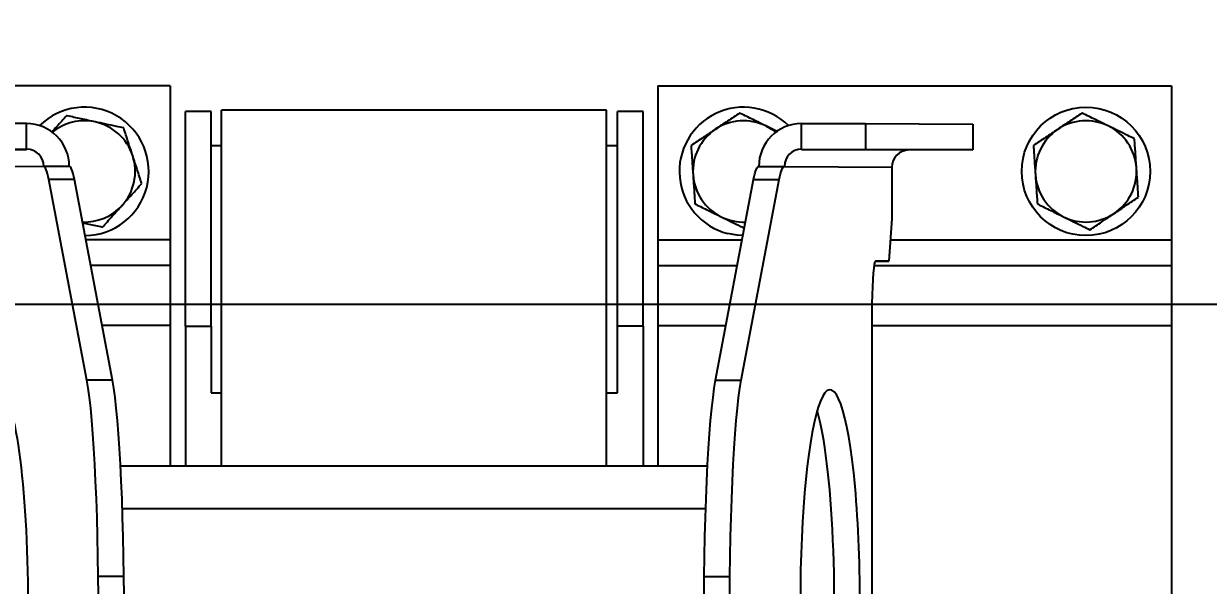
# Model space of a CAD drawing. Header units: millimetres. Extents: x -939 to 77961, y -54291 to 1503.
# Drawn here: x 12853.8 to 13130.6, y -10140 to -10008.8 of the extents above; entities that cross this region are included whole.
import ezdxf

# ---------------------------------------------------------------- set-up
doc = ezdxf.new("R2010")
doc.units = ezdxf.units.MM
doc.layers.add('01-Dimension', color=4, linetype='Continuous')
doc.styles.add('GreenexSolar', font='gbeitc.shx', dxfattribs={"width": 0.8, "height": 563.571429})
doc.dimstyles.new('GreenexSolar', dxfattribs={"dimtxt": 3, "dimasz": 1, "dimexe": 0.18, "dimexo": 0.0625, "dimgap": 0.09, "dimtad": 1, "dimtih": 1, "dimtoh": 1, "dimdec": 0, "dimzin": 0, "dimdsep": 46, "dimtxsty": 'GreenexSolar', "dimblk": 'ARCHTICK', "dimcen": 0.09, "dimclrd": 4, "dimclre": 4, "dimclrt": 3, "dimadec": 0, "dimazin": 0, "dimtfac": 1, "dimtdec": 4, "dimtofl": 0, "dimtmove": 0, "dimatfit": 3, "dimfxl": 1, "dimtolj": 1, "dimtzin": 0, "dimarcsym": 0})

# ---------------------------------------------------------------- blocks, each defined once
blk = doc.blocks.new('*U104')
at = {"color": 7, "linetype": 'Continuous', "lineweight": 25}
for p, q in [((-57, 121), (-177, 121)), ((-57, 121), (-57, 85)), ((57, 121), (57, 85)), ((57, 121), (177, 121)), ((177, 121), (177, 85)), ((-47.44, 115), (-53.44, 115)), ((-53.44, 64.81), (-53.44, 115)), ((-47.44, 64.81), (-47.44, 115)), ((45, 115.3), (-45, 115.3)), ((-45, 32.23), (-45, 115.3)), ((45, 32.23), (45, 115.3)), ((53.56, 115), (47.56, 115)), ((47.56, 64.81), (47.56, 115)), ((53.56, 64.81), (53.56, 115)), ((-90.54, 112.15), (-105.5, 112.15)), ((-90.54, 106.15), (-90.54, 112.15)), ((84.99, 110.26), (82.21, 111.63)), ((90.54, 112.15), (105.5, 112.15)), ((90.54, 106.15), (90.54, 112.15)), ((105.5, 112.15), (105.5, 106.15)), ((105.5, 112.15), (130.61, 112)), ((130.61, 112), (130.61, 106)), ((-115.65, 106), (-90.54, 106.15)), ((-90.54, 106.15), (-105.5, 106.15)), ((-45, 107), (-47.44, 107)), ((47.56, 107), (45, 107)), ((115.65, 106), (90.54, 106.15)), ((90.54, 106.15), (105.5, 106.15)), ((105.5, 106.15), (130.61, 106)), ((130.61, 106), (115.65, 106)), ((-86.55, 102.15), (-111.66, 102)), ((-80.56, 102.15), (-86.55, 102.15)), ((80.56, 102.15), (86.55, 102.15)), ((86.55, 102.15), (111.66, 102)), ((111.66, 102), (111.66, 90)), ((-76.46, 52.22), (-85.34, 99.08)), ((-79.35, 99.08), (-85.34, 99.08)), ((-70.47, 52.22), (-79.35, 99.08)), ((70.47, 52.22), (79.35, 99.08)), ((76.46, 52.22), (85.34, 99.08)), ((79.35, 99.08), (85.34, 99.08)), ((111.66, 90), (110.96, 80)), ((-57, 85), (-57, 79)), ((57, 85), (57, 79)), ((177, 85), (177, 79)), ((-57, 79), (-75.55, 79)), ((-57, 79), (-57, 65)), ((57, 79), (57, 65)), ((57, 79), (75.55, 79)), ((107.48, 79), (177, 79)), ((107.77, 80), (110.96, 80)), ((110.96, 80), (107.82, 80.02)), ((177, 79), (177, 65)), ((106.99, 68.03), (106.99, -67.97)), ((-57, 65), (-57, 32.23)), ((-53.44, 64.81), (-47.44, 64.81)), ((-53.44, 64.81), (-53.44, 32.23)), ((-47.44, 64.81), (-47.44, 49.23)), ((53.56, 64.81), (47.56, 64.81)), ((47.56, 49.23), (47.56, 64.81)), ((53.56, 64.81), (53.56, 32.23)), ((57, 65), (57, 32.23)), ((177, 65), (177, -65)), ((-70.47, 52.22), (-76.46, 52.22)), ((70.47, 52.22), (76.46, 52.22)), ((-47.44, 49.23), (-45, 49.23)), ((45, 49.23), (47.56, 49.23)), ((-68.59, 32.23), (68.59, 32.23)), ((-73.31, -32.46), (-73.78, 6.35)), ((-67.8, 6.35), (-73.78, 6.35)), ((-67.32, -32.46), (-67.8, 6.35)), ((67.32, -32.46), (67.8, 6.35)), ((67.8, 6.35), (73.78, 6.35)), ((73.31, -32.46), (73.78, 6.35))]:
    blk.add_line(p, q, dxfattribs=at)
at = {"color": 8, "linetype": 'Continuous', "lineweight": 25}
for p, q in [((-57, 85), (-76.69, 85)), ((57, 85), (76.69, 85)), ((111.31, 85), (177, 85)), ((-57, 65), (-72.9, 65)), ((57, 65), (72.9, 65)), ((106.99, 65), (177, 65)), ((-68.16, 22.23), (68.16, 22.23))]:
    blk.add_line(p, q, dxfattribs=at)
at = {"color": 7, "linetype": 'Continuous', "lineweight": 25, "flags": 128}
for points in [[(82.21, 111.63), (83.55, 110.85), (84.53, 110.13)], [(-85.34, 99.08), (-85.49, 99.79), (-85.63, 100.42), (-85.78, 100.95), (-85.93, 101.38), (-86.09, 101.72), (-86.24, 101.96), (-86.39, 102.11), (-86.55, 102.15)], [(-79.35, 99.08), (-79.5, 99.79), (-79.65, 100.42), (-79.8, 100.95), (-79.95, 101.38), (-80.1, 101.72), (-80.25, 101.96), (-80.41, 102.11), (-80.56, 102.15)], [(79.35, 99.08), (79.5, 99.79), (79.65, 100.42), (79.8, 100.95), (79.95, 101.38), (80.1, 101.72), (80.25, 101.96), (80.41, 102.11), (80.56, 102.15)], [(85.34, 99.08), (85.49, 99.79), (85.63, 100.42), (85.78, 100.95), (85.93, 101.38), (86.09, 101.72), (86.24, 101.96), (86.39, 102.11), (86.55, 102.15)], [(76.88, 86), (75.5, 86.07), (73.24, 86.48)], [(107.82, 80.02), (107.68, 79.84), (107.54, 79.3), (107.4, 78.41), (107.28, 77.22), (107.18, 75.74), (107.1, 74.02), (107.04, 72.13), (107, 70.11), (106.99, 68.03)], [(-73.78, 6.35), (-73.86, 11.06), (-73.95, 15.66), (-74.08, 20.14), (-74.22, 24.46), (-74.4, 28.6), (-74.59, 32.53), (-74.81, 36.22), (-75.04, 39.65), (-75.29, 42.8), (-75.56, 45.65), (-75.85, 48.18), (-76.15, 50.38), (-76.46, 52.22)], [(-67.8, 6.35), (-67.87, 11.06), (-67.97, 15.66), (-68.09, 20.14), (-68.24, 24.46), (-68.41, 28.6), (-68.6, 32.53), (-68.82, 36.22), (-69.06, 39.65), (-69.31, 42.8), (-69.58, 45.65), (-69.86, 48.18), (-70.16, 50.38), (-70.47, 52.22)], [(67.8, 6.35), (67.87, 11.06), (67.97, 15.66), (68.09, 20.14), (68.24, 24.46), (68.41, 28.6), (68.6, 32.53), (68.82, 36.22), (69.06, 39.65), (69.31, 42.8), (69.58, 45.65), (69.86, 48.18), (70.16, 50.38), (70.47, 52.22)], [(73.78, 6.35), (73.86, 11.06), (73.95, 15.66), (74.08, 20.14), (74.22, 24.46), (74.4, 28.6), (74.59, 32.53), (74.81, 36.22), (75.04, 39.65), (75.29, 42.8), (75.56, 45.65), (75.85, 48.18), (76.15, 50.38), (76.46, 52.22)]]:
    blk.add_lwpolyline(points, dxfattribs=at)
at = {"color": 7, "linetype": 'Continuous', "lineweight": 25}
blk.add_circle((157, 101), 15, dxfattribs=at)
for centre, radius, start, end in [((-77, 101), 15, 270.9526, 134.5611), ((77, 101), 15, 45.4389, 255.4897), ((-90.55, 102.17), 9.99, 359.9305, 89.928), ((-77, 101), 11.84, 77.9329, 129.4822), ((-77, 101), 11.83, 17.9329, 77.9329), ((77, 101), 11.83, 123.875, 183.875), ((77, 101), 11.83, 63.875, 123.875), ((90.55, 102.17), 9.99, 90.072, 180.0695), ((157, 101), 11.83, 123.875, 183.875), ((157, 101), 11.83, 63.875, 123.875), ((157, 101), 11.83, 3.875, 63.875), ((-90.54, 102.16), 4, 359.9305, 89.928), ((90.54, 102.16), 4, 90.072, 180.0695), ((115.65, 102), 4, 90.072, 180.0695), ((-77, 101), 11.84, 317.9329, 17.9329), ((77, 101), 11.83, 183.875, 243.875), ((157, 101), 11.83, 183.875, 243.875), ((157, 101), 11.83, 303.875, 3.875), ((-77, 101), 11.84, 267.6873, 317.9329), ((77, 101), 11.84, 243.875, 272.3127), ((157, 101), 11.83, 243.875, 303.875)]:
    blk.add_arc(centre, radius, start, end, dxfattribs=at)
for centre, start_param, end_param in [((97.22, 0), 4.130143, 7.853085), ((91.23, 0), 4.187777, 5.839764)]:
    blk.add_ellipse(centre, major_axis=(-0.01, 50), ratio=0.139513, start_param=start_param, end_param=end_param, dxfattribs=at)
blk.add_ellipse((-97.22, 0), major_axis=(0.01, 50), ratio=0.139513, dxfattribs=at)
for points, knots in [([(-81.21, 114), (-81.96, 113.17), (-83.13, 111.87), (-84.31, 110.56), (-84.73, 110.1)], [0, 0, 0, 0, 0.64661, 1, 1, 1, 1]), ([(-74.53, 112.57), (-75.61, 112.81), (-77.79, 113.27), (-80.01, 113.75), (-81.15, 113.99), (-81.21, 114)], [0, 0, 0, 0, 0.484448, 0.973031, 1, 1, 1, 1]), ([(76.08, 114.63), (75.14, 114.01), (73.26, 112.75), (71.36, 111.47), (70.4, 110.83)], [0, 0, 0, 0, 0.4981128, 1, 1, 1, 1]), ([(82.21, 111.63), (81.21, 112.11), (79.21, 113.1), (77.17, 114.1), (76.13, 114.61), (76.08, 114.63)], [0, 0, 0, 0, 0.484448, 0.973031, 1, 1, 1, 1]), ([(156.08, 114.63), (155.14, 114.01), (153.26, 112.75), (151.36, 111.47), (150.4, 110.83)], [0, 0, 0, 0, 0.4981128, 1, 1, 1, 1]), ([(162.21, 111.63), (161.21, 112.11), (159.21, 113.1), (157.17, 114.1), (156.13, 114.61), (156.08, 114.63)], [0, 0, 0, 0, 0.484448, 0.973031, 1, 1, 1, 1]), ([(-67.84, 111.15), (-68.4, 111.26), (-70.61, 111.74), (-72.85, 112.22), (-74.53, 112.57)], [0, 0, 0, 0, 0.253067, 1, 1, 1, 1]), ([(-65.74, 104.64), (-66.09, 105.73), (-66.8, 107.91), (-67.49, 110.06), (-67.84, 111.15)], [0, 0, 0, 0, 0.497781, 1, 1, 1, 1]), ([(70.4, 110.83), (69.46, 110.19), (67.55, 108.91), (65.67, 107.65), (64.73, 107.02)], [0, 0, 0, 0, 0.497781, 1, 1, 1, 1]), ([(150.4, 110.83), (149.46, 110.19), (147.55, 108.91), (145.67, 107.65), (144.73, 107.02)], [0, 0, 0, 0, 0.497781, 1, 1, 1, 1]), ([(168.35, 108.62), (167.83, 108.87), (165.81, 109.86), (163.75, 110.87), (162.21, 111.63)], [0, 0, 0, 0, 0.253067, 1, 1, 1, 1]), ([(168.81, 101.8), (168.73, 102.94), (168.58, 105.23), (168.42, 107.48), (168.35, 108.62)], [0, 0, 0, 0, 0.497781, 1, 1, 1, 1]), ([(64.73, 107.02), (64.81, 105.89), (64.96, 103.64), (65.11, 101.35), (65.19, 100.2)], [0, 0, 0, 0, 0.498113, 1, 1, 1, 1]), ([(144.73, 107.02), (144.81, 105.89), (144.96, 103.64), (145.11, 101.35), (145.19, 100.2)], [0, 0, 0, 0, 0.498113, 1, 1, 1, 1]), ([(-63.64, 98.14), (-63.98, 99.22), (-64.68, 101.37), (-65.39, 103.55), (-65.74, 104.64)], [0, 0, 0, 0, 0.498113, 1, 1, 1, 1]), ([(65.19, 100.2), (65.27, 99.06), (65.42, 96.77), (65.58, 94.52), (65.65, 93.38)], [0, 0, 0, 0, 0.497781, 1, 1, 1, 1]), ([(145.19, 100.2), (145.27, 99.06), (145.42, 96.77), (145.58, 94.52), (145.65, 93.38)], [0, 0, 0, 0, 0.497781, 1, 1, 1, 1]), ([(169.27, 94.98), (169.19, 96.11), (169.04, 98.36), (168.89, 100.65), (168.81, 101.8)], [0, 0, 0, 0, 0.498113, 1, 1, 1, 1]), ([(-68.21, 93.07), (-67.45, 93.92), (-65.91, 95.62), (-64.4, 97.3), (-63.64, 98.14)], [0, 0, 0, 0, 0.497781, 1, 1, 1, 1]), ([(163.6, 91.17), (164.54, 91.81), (166.45, 93.09), (168.33, 94.35), (169.27, 94.98)], [0, 0, 0, 0, 0.497781, 1, 1, 1, 1]), ([(-72.79, 88), (-72.04, 88.83), (-70.52, 90.51), (-68.99, 92.22), (-68.21, 93.07)], [0, 0, 0, 0, 0.498113, 1, 1, 1, 1]), ([(65.65, 93.38), (65.71, 93.36), (66.74, 92.85), (68.78, 91.85), (70.78, 90.87), (71.79, 90.37)], [0, 0, 0, 0, 0.026969, 0.511714, 1, 1, 1, 1]), ([(145.65, 93.38), (145.71, 93.36), (146.74, 92.85), (148.78, 91.85), (150.78, 90.87), (151.79, 90.37)], [0, 0, 0, 0, 0.026969, 0.511714, 1, 1, 1, 1]), ([(-77.44, 88.99), (-76.45, 88.78), (-74.89, 88.45), (-73.35, 88.12), (-72.79, 88)], [0, 0, 0, 0, 0.636825, 1, 1, 1, 1]), ([(71.79, 90.37), (73.33, 89.62), (75.14, 88.73), (76.93, 87.85), (77.2, 87.72)], [0, 0, 0, 0, 0.847409, 1, 1, 1, 1]), ([(151.79, 90.37), (153.33, 89.62), (155.38, 88.61), (157.41, 87.62), (157.92, 87.37)], [0, 0, 0, 0, 0.746933, 1, 1, 1, 1]), ([(157.92, 87.37), (158.86, 87.99), (160.74, 89.25), (162.64, 90.53), (163.6, 91.17)], [0, 0, 0, 0, 0.4981128, 1, 1, 1, 1])]:
    blk.add_open_spline(points, degree=3, knots=knots, dxfattribs=at)
blk = doc.blocks.new('_ArchTick')
at = {"color": 0, "linetype": 'ByBlock', "const_width": 0.15}
blk.add_lwpolyline([(-0.5, -0.5), (0.5, 0.5)], dxfattribs=at)
blk = doc.blocks.new('*D174')
at = {"layer": '01-Dimension', "color": 4, "lineweight": -2, "transparency": 16777216}
for p, q in [((11191, -10132.54), (11191, -8231.9)), ((21191, -10132.54), (21191, -8231.9)), ((11191, -8265.71), (21191, -8265.71))]:
    blk.add_line(p, q, dxfattribs=at)
at = {"layer": 'Defpoints', "color": 0, "transparency": 16777216}
for p in [(21191, -8265.71), (11191, -10144.29), (21191, -10144.29)]:
    blk.add_point(p, dxfattribs=at)
at = {"layer": '01-Dimension', "color": 4, "lineweight": -2, "transparency": 16777216, "xscale": 187.8571428571429, "yscale": 187.8571428571429, "zscale": 187.8571428571429, "rotation": 180}
blk.add_blockref('_ArchTick', (11191, -8265.71), dxfattribs=at)
at = {"layer": '01-Dimension', "color": 4, "lineweight": -2, "transparency": 16777216, "xscale": 187.8571428571429, "yscale": 187.8571428571429, "zscale": 187.8571428571429}
blk.add_blockref('_ArchTick', (21191, -8265.71), dxfattribs=at)
at = {"layer": '01-Dimension', "color": 3, "transparency": 16777216, "insert": (16191, -7967.02), "char_height": 563.571, "attachment_point": 5, "style": 'GreenexSolar'}
blk.add_mtext('\\A1;10000', dxfattribs=at)
blk = doc.blocks.new('*D179')
at = {"layer": '01-Dimension', "color": 4, "lineweight": -2, "transparency": 16777216}
for p, q in [((3945, -10132.54), (3945, -6353.33)), ((63825, -10132.54), (63825, -6353.33)), ((3945, -6387.14), (63825, -6387.14))]:
    blk.add_line(p, q, dxfattribs=at)
at = {"layer": 'Defpoints', "color": 0, "transparency": 16777216}
for p in [(63825, -6387.14), (3945, -10144.29), (63825, -10144.29)]:
    blk.add_point(p, dxfattribs=at)
at = {"layer": '01-Dimension', "color": 4, "lineweight": -2, "transparency": 16777216, "xscale": 187.8571428571429, "yscale": 187.8571428571429, "zscale": 187.8571428571429, "rotation": 180}
blk.add_blockref('_ArchTick', (3945, -6387.14), dxfattribs=at)
at = {"layer": '01-Dimension', "color": 4, "lineweight": -2, "transparency": 16777216, "xscale": 187.8571428571429, "yscale": 187.8571428571429, "zscale": 187.8571428571429}
blk.add_blockref('_ArchTick', (63825, -6387.14), dxfattribs=at)
at = {"layer": '01-Dimension', "color": 3, "transparency": 16777216, "insert": (33885, -6088.45), "char_height": 563.571, "attachment_point": 5, "style": 'GreenexSolar'}
blk.add_mtext('\\A1;59880', dxfattribs=at)

msp = doc.modelspace()

# ---------------------------------------------------------------- linework, layer by layer
msp.add_lwpolyline([(11191, -10214.29), (11191, -10074.29), (21191, -10074.29), (21191, -10214.29)], close=True)

# ---------------------------------------------------------------- block references
msp.add_blockref('*U104', (12945, -10144.29))

# ---------------------------------------------------------------- dimensions: what is measured, and where the dimension line sits
at = {"layer": '01-Dimension'}
for base, p1, p2, picture, middle in [((63825, -6387.14), (3945, -10144.29), (63825, -10144.29), '*D179', (33885, -6088.45)), ((21191, -8265.71), (11191, -10144.29), (21191, -10144.29), '*D174', (16191, -7967.02))]:
    dim = msp.add_linear_dim(base=base, p1=p1, p2=p2, dimstyle='GreenexSolar', override={"dimscale": 187.857143}, dxfattribs=at)
    dim.commit()
    dim.dimension.update_dxf_attribs({"geometry": picture, "text_midpoint": middle})

doc.saveas('drawing.dxf')
